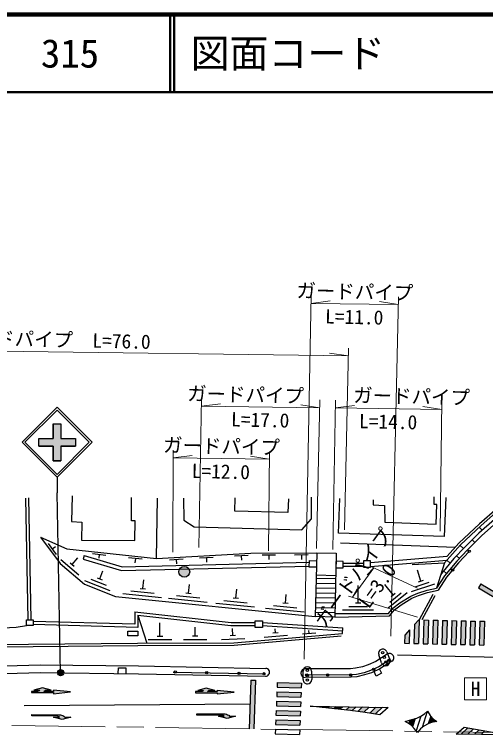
# Model space of a CAD drawing. Units: millimetres at full size, sheet at 1:1000; details may follow other scales. Extents: x 40000 to 680000, y 20000 to 380000.
# Drawn here: x 97740 to 158292, y 287188 to 380000 of the extents above; entities that cross this region are included whole.
import ezdxf
from ezdxf.enums import TextEntityAlignment as Align

# ---------------------------------------------------------------- set-up
doc = ezdxf.new("R2010")
doc.units = ezdxf.units.MM
doc.header["$LTSCALE"] = 1000
doc.linetypes.add('CHAIN', pattern=[18.5, 12, -1.5, 3.5, -1.5])
for name, color, linetype, lineweight in [('M-BGD', 7, 'Continuous', 25), ('M-BGD-HTXT', 7, 'Continuous', 13), ('M-BMK', 2, 'CHAIN', 13), ('M-STR-HTXT', 7, 'Continuous', 13), ('M-STR-STRC', 7, 'Continuous', 25), ('M-TTL', 2, 'Continuous', 140), ('M-TTL-LINE', 7, 'Continuous', 50)]:
    doc.layers.add(name, color=color, linetype=linetype, lineweight=lineweight)
doc.layers.add('M-TTL-TXT', color=7, linetype='Continuous')
doc.styles.add('ＭＳ ゴシック', font='')
doc.styles.get('ＭＳ ゴシック').set_extended_font_data('MS Gothic')

msp = doc.modelspace()

# ---------------------------------------------------------------- hatches: boundary and pattern name
at = {"layer": 'M-BGD'}
msp.add_hatch(color=256, dxfattribs=at).paths.add_polyline_path([(120269, 308365, -1), (118869, 308365, -0.41421), (119569, 309065, -0.41421)])
h = msp.add_hatch(dxfattribs=at)
h.set_pattern_fill('USER', color=256, style=0, pattern_type=2)
h.set_pattern_definition([(359, (136409, 302543), (10.91, 624.905), [])])
h.paths.add_polyline_path([(136409, 302602), (138908, 302543), (139034, 307907), (136535, 307965)])
at = {"layer": 'M-STR-STRC'}
for points in [[(102718, 322647), (103718, 322647), (103719, 324507), (105578, 324507), (105578, 325507), (103719, 325507), (103719, 327367), (102719, 327367), (102719, 325508), (100858, 325508), (100858, 324508), (102719, 324508)], [(157686, 306800), (157381, 306284), (160457, 304469), (160796, 304965)], [(149773, 302184), (149709, 302185), (149151, 301582), (149064, 299146), (149664, 299132)], [(150973, 302157), (150373, 302170), (150264, 299119), (150864, 299106)], [(152173, 302131), (151573, 302144), (151464, 299093), (152064, 299079)], [(153373, 302104), (152773, 302117), (152664, 299066), (153264, 299053)], [(154573, 302078), (153973, 302091), (153863, 299040), (154463, 299026)], [(155772, 302051), (155173, 302064), (155063, 299013), (155663, 299000)], [(156972, 302025), (156372, 302038), (156263, 298987), (156863, 298973)], [(158172, 301998), (157572, 302011), (157463, 298960), (158063, 298947)], [(148527, 300906), (147902, 300230), (147864, 299172), (148464, 299159)], [(103330, 295177, -1), (104005, 295606, -1)], [(127896, 288176), (128496, 288167), (128737, 294423), (128137, 294446)], [(102742, 293143), (102742, 292994), (101501, 292993), (101628, 293084), (101692, 293143), (102442, 293144), (101342, 293443), (100242, 293144), (100992, 293143), (100901, 293074), (100799, 293024), (100687, 292998), (100616, 292994), (99942, 292994), (99942, 292844), (102742, 292844), (102742, 292693), (104942, 292918)], [(123793, 293109), (123793, 292960), (122552, 292959), (122679, 293050), (122743, 293109), (123493, 293110), (122393, 293410), (121293, 293110), (122043, 293110), (121952, 293040), (121850, 292991), (121739, 292964), (121667, 292960), (120993, 292960), (120993, 292810), (123793, 292810), (123794, 292660), (125993, 292885)], [(134609, 293466), (134632, 294066), (131519, 294144), (131496, 293544)], [(134586, 292866), (131472, 292944), (131449, 292345), (134563, 292267)], [(134540, 291667), (131426, 291745), (131403, 291145), (134517, 291067)], [(134494, 290468), (131380, 290546), (131357, 289946), (134470, 289868)], [(138015, 290839), (138233, 291049), (137381, 291061), (137238, 290923)], [(139569, 290670), (139938, 291025), (139085, 291037), (138792, 290754)], [(141122, 290499), (141642, 291000), (140790, 291012), (140346, 290585), (140913, 290524)], [(143347, 290976), (142495, 290988), (141892, 290407), (142662, 290316)], [(145051, 290952), (144199, 290964), (143411, 290205), (144154, 290087)], [(103523, 289684), (102773, 289691), (103870, 289381), (104973, 289672), (104223, 289678), (104208, 289691), (104087, 289793), (103955, 289874), (103809, 289933), (103657, 289971), (103501, 289984), (99975, 290015), (99974, 289865), (103149, 289838), (103220, 289832), (103331, 289805), (103434, 289755)], [(124712, 289804), (123962, 289802), (125063, 289505), (126162, 289807), (125413, 289805), (125397, 289819), (125275, 289919), (125142, 289998), (124995, 290056), (124843, 290092), (124687, 290103), (121161, 290094), (121162, 289944), (124337, 289953), (124408, 289948), (124519, 289923), (124622, 289873)], [(151587, 289438), (151241, 289821), (150929, 288833), (151341, 288984), (151623, 289036), (151718, 289338)], [(134447, 289269), (131334, 289347), (131311, 288747), (134424, 288669)], [(149252, 289499), (148803, 289373), (148561, 289301), (148423, 288864), (148792, 288595), (148921, 288448)], [(156729, 288196), (155998, 288324), (155147, 287505), (156000, 287494)], [(157461, 288067), (156854, 287482), (157707, 287471), (158192, 287939)]]:
    msp.add_hatch(color=256, dxfattribs=at).paths.add_polyline_path(points)
h = msp.add_hatch(color=256, dxfattribs=at)
edge = h.paths.add_edge_path()
edge.add_line((131287, 288126), (131287, 288147))
h = msp.add_hatch(color=256, dxfattribs=at)
edge = h.paths.add_edge_path()
edge.add_line((149412, 287861), (149378, 287903))

# ---------------------------------------------------------------- linework, layer by layer
at = {"layer": 'M-BGD'}
for p, q in [((99505, 302197), (99186, 317841)), ((99905, 302197), (99586, 317849)), ((116008, 310065), (116126, 317836)), ((157859, 313715), (157491, 314106)), ((102063, 311999), (103105, 310594)), ((139637, 312079), (154412, 311538)), ((156572, 312493), (156922, 312136)), ((102584, 311296), (103036, 311631)), ((155444, 311370), (155009, 311758)), ((105156, 309303), (105886, 310159)), ((106714, 310454), (106572, 309974)), ((109506, 310477), (107765, 310664)), ((108635, 310570), (108587, 310115)), ((114157, 309980), (112417, 310166)), ((113287, 310073), (113227, 309514)), ((123279, 310208), (121532, 310106)), ((122405, 310157), (122438, 309595)), ((127764, 310470), (126017, 310368)), ((126891, 310419), (126923, 309857)), ((131310, 310505), (129560, 310497)), ((130435, 310501), (130438, 309939)), ((135489, 310524), (133739, 310516)), ((134614, 310520), (134616, 309957)), ((136602, 310810), (136409, 302602)), ((143517, 309565), (153361, 310357)), ((154559, 310413), (154926, 310074)), ((103723, 309934), (106005, 307987)), ((104890, 309530), (105422, 309076)), ((119410, 309982), (117663, 309880)), ((118537, 309931), (118570, 309369)), ((139989, 309481), (142594, 309486)), ((139990, 309081), (142595, 309086)), ((143518, 309064), (153308, 309853)), ((148857, 309295), (153025, 309536)), ((153025, 309536), (151997, 306261)), ((153308, 309853), (153749, 309484)), ((108696, 307446), (109107, 308494)), ((149987, 307166), (149526, 308586)), ((152897, 308467), (153280, 308146)), ((106738, 307247), (109997, 305970)), ((107554, 307411), (109509, 306644)), ((108370, 307574), (109022, 307319)), ((114238, 306202), (114352, 307321)), ((136535, 307965), (139034, 307907)), ((149655, 307058), (150320, 307274)), ((120121, 305607), (120234, 306726)), ((141914, 304361), (141913, 306611)), ((146422, 305411), (145359, 306722)), ((148768, 305823), (151763, 306797)), ((149228, 306446), (151025, 307030)), ((111660, 305558), (116635, 305055)), ((112701, 305905), (115685, 305603)), ((113890, 306237), (114587, 306167)), ((119772, 305642), (120469, 305572)), ((126194, 304992), (126307, 306112)), ((132571, 304347), (132684, 305466)), ((145765, 303720), (148212, 305704)), ((145971, 304466), (147439, 305657)), ((146150, 305190), (146693, 305631)), ((151511, 305428), (149775, 302183)), ((117543, 304963), (122517, 304460)), ((118583, 305310), (121568, 305008)), ((124656, 304696), (127641, 304394)), ((125846, 305027), (126542, 304957)), ((151776, 305286), (150111, 302176)), ((123616, 304348), (128591, 303845)), ((129993, 303703), (134968, 303200)), ((131033, 304050), (134018, 303748)), ((132223, 304382), (132919, 304312)), ((140714, 303911), (143114, 303912)), ((141564, 304361), (142264, 304361)), ((113217, 303221), (113208, 301620)), ((113614, 302775), (113606, 301210)), ((113614, 302775), (114744, 299192)), ((138908, 302543), (145939, 302713)), ((139058, 303010), (145804, 303013)), ((139906, 303461), (143906, 303462)), ((113208, 301620), (100136, 301972)), ((116446, 300100), (116438, 301787)), ((129613, 301850), (139964, 301160)), ((113606, 301210), (100136, 301572)), ((120975, 300122), (120970, 301247)), ((125814, 300184), (125770, 301087)), ((129587, 301450), (139937, 300761)), ((131285, 300536), (131243, 301022)), ((135620, 300457), (135589, 300828)), ((139916, 300447), (139964, 301160)), ((116096, 300098), (116796, 300102)), ((120625, 300120), (121325, 300124)), ((124338, 299661), (127335, 299808)), ((125465, 300167), (126164, 300201)), ((129829, 299959), (132818, 300216)), ((130936, 300506), (131634, 300566)), ((134749, 300382), (136492, 300532)), ((114948, 299643), (117948, 299657)), ((119478, 299665), (122478, 299679)), ((118159, 295478), (130021, 295246))]:
    msp.add_line(p, q, dxfattribs=at)
for points in [[(163976, 318463), (161115, 316487), (159427, 315103), (157445, 313350), (155611, 311551), (154228, 310056), (152618, 308134), (152554, 308035)], [(162348, 318427), (159778, 316508), (157516, 314542), (154867, 312049), (153361, 310357)], [(105176, 318112), (105065, 314808), (106383, 314734), (106365, 312433), (113218, 312396), (113255, 314920), (112764, 314917), (112794, 317910)], [(119457, 317826), (119499, 315013), (120837, 314164), (134685, 313778), (135917, 315177), (135926, 317955)], [(132948, 317759), (132877, 315989), (126063, 316144), (126105, 317885)], [(153171, 317898), (152959, 312910), (139382, 313317), (139541, 317774)], [(143843, 317598), (143836, 316963), (145315, 316890), (145342, 314751), (151946, 314497), (152009, 316999), (151665, 317015), (151674, 318005)], [(164260, 318051), (161416, 316088), (159751, 314723), (157786, 312984), (155970, 311202), (154604, 309725), (153021, 307836), (151997, 306261)], [(162528, 318187), (159967, 316275), (157717, 314319), (155082, 311840), (153025, 309536)], [(101101, 312824), (104464, 311299), (116008, 310065), (128116, 310772), (136602, 310810)], [(101101, 312824), (103615, 309434), (106754, 306758), (110726, 305200), (136409, 302602)], [(156185, 310993), (154829, 309527), (153263, 307658), (152181, 305993)], [(106714, 310454), (111585, 309018), (135651, 309598)], [(136602, 310810), (139101, 310751), (138908, 302543), (136409, 302602)], [(106572, 309974), (111519, 308516), (135639, 309098)], [(145804, 303013), (146390, 303674), (147272, 304362), (148689, 305227), (149571, 305611), (150766, 305999), (151997, 306261)], [(145939, 302713), (146596, 303455), (147443, 304115), (148827, 304960), (149678, 305330), (150843, 305709), (152181, 305993)], [(113217, 303221), (125578, 301858), (128691, 301854)], [(113614, 302775), (125555, 301458), (128691, 301454)], [(66818, 298760), (66820, 298974), (78894, 300310), (97950, 301228), (99270, 301473)], [(64200, 298436), (113578, 298886), (125966, 298946), (139745, 300131)], [(66818, 298760), (113576, 299186), (125953, 299246), (139916, 300447)], [(145646, 297789), (144196, 296851), (143219, 296414), (142458, 296164), (141580, 295973), (140949, 295907), (135096, 295893)], [(146080, 297117), (144579, 296146), (143508, 295667), (142669, 295391), (141706, 295182), (140992, 295107), (135098, 295093)], [(60462, 295681), (74910, 295907), (89203, 296082), (101057, 296424), (113700, 296266), (130034, 295945)], [(146243, 296865), (144723, 295881), (143616, 295387), (142748, 295101), (141754, 294885), (141008, 294807), (135099, 294793)], [(60452, 294681), (74924, 294907), (89223, 295082), (101065, 295424), (113684, 295266), (130015, 294946)], [(111067, 295299), (111098, 296035), (112064, 296004), (112055, 295286)], [(144662, 295854), (144919, 295314), (144237, 294967), (143978, 295548)]]:
    msp.add_lwpolyline(points, dxfattribs=at)
for points in [[(135655, 309806), (136578, 309785), (136558, 308938), (135636, 308960)], [(140000, 309704), (139077, 309726), (139057, 308879), (139980, 308857)], [(143516, 309794), (142594, 309792), (142595, 308945), (143518, 308947)], [(99270, 302197), (100136, 302197), (100136, 301473), (99270, 301473)], [(128691, 302050), (129613, 302050), (129613, 301203), (128691, 301203)], [(112319, 300752), (113613, 300752), (113613, 300140), (112319, 300140)]]:
    msp.add_lwpolyline(points, close=True, dxfattribs=at)
for centre, radius in [((156185, 310993), 150), ((119569, 308365), 700), ((154046, 308592), 150), ((145882, 296989), 150), ((118399, 295473), 150), ((122454, 295394), 150), ((126607, 295312), 150), ((129808, 295250), 150), ((135301, 295093), 150), ((137990, 295100), 150), ((140936, 295107), 150), ((143898, 295842), 150)]:
    msp.add_circle(centre, radius, dxfattribs=at)
for centre, radius, start, end in [((145945, 297327), 550, 302.90636, 122.90636), ((130025, 295446), 500, 268.87744, 88.87744), ((135098, 295343), 550, 90.14191, 270.14191)]:
    msp.add_arc(centre, radius, start, end, dxfattribs=at)
at = {"layer": 'M-BGD-HTXT'}
msp.add_lwpolyline([(155599, 294723), (158411, 294723), (158411, 291910), (155599, 291910)], close=True, dxfattribs=at)
at = {"layer": 'M-BMK'}
msp.add_lwpolyline([(60395, 289164), (160405, 287700), (260724, 286115), (360773, 284930), (398553, 284482), (423964, 284158), (442241, 283968), (454161, 283942), (461760, 284124), (470355, 284571), (481325, 285508), (489458, 286539), (497826, 288085), (504529, 289691), (514706, 292601), (525354, 296246), (535314, 300498), (543085, 304220), (550475, 308228), (557884, 312588)], dxfattribs=at)
at = {"layer": 'M-STR-HTXT'}
for p, q in [((135882, 343869), (134983, 297118)), ((146098, 300087), (147090, 343714)), ((135863, 342869), (138298, 343177)), ((135863, 342869), (147068, 342714)), ((147068, 342714), (144642, 343089)), ((64789, 337151), (140674, 336102)), ((140155, 313766), (140697, 337102)), ((140674, 336102), (138248, 336477)), ((121448, 311485), (121802, 330662)), ((136543, 311366), (136999, 330452)), ((139009, 330424), (138671, 311249)), ((121784, 329662), (124219, 329970)), ((121784, 329662), (136975, 329452)), ((136975, 329452), (134549, 329828)), ((138991, 329424), (141427, 329733)), ((152652, 329236), (150226, 329611)), ((152461, 313585), (152664, 330236)), ((138991, 329424), (152652, 329236)), ((118097, 310904), (118141, 324012)), ((118138, 323012), (120574, 323320)), ((118138, 323012), (130500, 322841)), ((130500, 322841), (128074, 323217)), ((130511, 323841), (130374, 311040)), ((149558, 306276), (143475, 309091)), ((141199, 305092), (143938, 308877)), ((143938, 308877), (143087, 307993)), ((141199, 305092), (141773, 306177)), ((149541, 302545), (140694, 305246))]:
    msp.add_line(p, q, dxfattribs=at)
at = {"layer": 'M-STR-STRC'}
for p, q in [((98718, 325008), (103218, 329508)), ((107718, 325007), (103218, 329508)), ((99071, 325008), (103218, 329154)), ((107365, 325007), (103218, 329154)), ((102719, 327367), (103719, 327367)), ((102719, 327367), (102719, 325508)), ((103719, 327367), (103719, 325507)), ((98718, 325008), (103218, 320507)), ((99071, 325008), (103218, 320861)), ((100858, 325508), (102719, 325508)), ((103218, 320861), (107365, 325007)), ((103218, 320507), (107718, 325007)), ((103719, 325507), (105578, 325507)), ((100858, 324508), (102719, 324508)), ((102719, 324508), (102718, 322647)), ((103719, 324507), (103718, 322647)), ((103719, 324507), (105578, 324507)), ((102718, 322647), (103718, 322647)), ((103218, 320507), (103218, 318507)), ((103667, 295391), (103218, 318507)), ((157686, 306800), (157381, 306284)), ((157381, 306284), (160457, 304469)), ((157686, 306800), (160796, 304965)), ((149709, 302185), (149151, 301582)), ((149773, 302184), (149664, 299132)), ((149709, 302185), (149773, 302184)), ((150373, 302170), (150264, 299119)), ((150373, 302170), (150973, 302157)), ((150973, 302157), (150864, 299106)), ((151573, 302144), (151464, 299093)), ((151573, 302144), (152173, 302131)), ((152173, 302131), (152064, 299079)), ((152773, 302117), (152664, 299066)), ((152773, 302117), (153373, 302104)), ((153373, 302104), (153264, 299053)), ((153973, 302091), (153863, 299040)), ((153973, 302091), (154573, 302078)), ((154573, 302078), (154463, 299026)), ((155173, 302064), (155063, 299013)), ((155173, 302064), (155772, 302051)), ((155772, 302051), (155663, 299000)), ((156372, 302038), (156263, 298987)), ((156372, 302038), (156972, 302025)), ((156972, 302025), (156863, 298973)), ((157572, 302011), (157463, 298960)), ((157572, 302011), (158172, 301998)), ((158172, 301998), (158063, 298947)), ((148527, 300906), (147902, 300230)), ((148527, 300906), (148464, 299159)), ((149151, 301582), (149064, 299146)), ((147902, 300230), (147864, 299172)), ((147864, 299172), (148464, 299159)), ((149064, 299146), (149664, 299132)), ((150264, 299119), (150864, 299106)), ((151464, 299093), (152064, 299079)), ((152664, 299066), (153264, 299053)), ((153863, 299040), (154463, 299026)), ((155063, 299013), (155663, 299000)), ((156263, 298987), (156863, 298973)), ((157463, 298960), (158063, 298947)), ((145598, 298065), (145969, 297029)), ((144933, 296658), (144562, 297694)), ((146966, 297671), (159946, 297384)), ((134846, 294501), (134838, 295601)), ((135938, 295608), (135946, 294508)), ((128137, 294446), (127896, 288176)), ((128137, 294446), (128737, 294423)), ((128737, 294423), (128496, 288167)), ((101342, 293443), (100242, 293144)), ((102442, 293144), (101342, 293443)), ((122393, 293410), (121293, 293110)), ((123493, 293110), (122393, 293410)), ((131519, 294144), (131496, 293544)), ((131496, 293544), (134609, 293466)), ((131519, 294144), (134632, 294066)), ((134632, 294066), (134609, 293466)), ((100616, 292994), (99942, 292994)), ((99942, 292994), (99942, 292844)), ((99942, 292844), (102742, 292844)), ((100242, 293144), (100992, 293143)), ((100687, 292998), (100616, 292994)), ((100799, 293024), (100687, 292998)), ((100901, 293074), (100799, 293024)), ((100992, 293143), (100901, 293074)), ((101501, 292993), (101628, 293084)), ((102742, 292994), (101501, 292993)), ((101628, 293084), (101692, 293143)), ((101692, 293143), (102442, 293144)), ((104942, 292918), (102742, 293143)), ((102742, 293143), (102742, 292994)), ((102742, 292693), (104942, 292918)), ((102742, 292844), (102742, 292693)), ((121667, 292960), (120993, 292960)), ((120993, 292960), (120993, 292810)), ((120993, 292810), (123793, 292810)), ((121293, 293110), (122043, 293110)), ((121739, 292964), (121667, 292960)), ((121850, 292991), (121739, 292964)), ((121952, 293040), (121850, 292991)), ((122043, 293110), (121952, 293040)), ((122552, 292959), (122679, 293050)), ((123793, 292960), (122552, 292959)), ((122679, 293050), (122743, 293109)), ((122743, 293109), (123493, 293110)), ((125993, 292885), (123793, 293109)), ((123793, 293109), (123793, 292960)), ((123793, 292810), (123794, 292660)), ((123794, 292660), (125993, 292885)), ((131472, 292944), (131449, 292345)), ((131472, 292944), (134586, 292866)), ((134586, 292866), (134563, 292267)), ((131426, 291745), (131403, 291145)), ((131426, 291745), (134540, 291667)), ((131449, 292345), (134563, 292267)), ((134540, 291667), (134517, 291067)), ((128019, 291371), (98987, 291143)), ((131380, 290546), (131357, 289946)), ((131380, 290546), (134494, 290468)), ((131403, 291145), (134517, 291067)), ((137381, 291061), (137238, 290923)), ((138233, 291049), (138015, 290839)), ((139085, 291037), (138792, 290754)), ((139938, 291025), (139569, 290670)), ((140790, 291012), (140346, 290585)), ((141642, 291000), (141122, 290499)), ((142495, 290988), (141892, 290407)), ((143347, 290976), (142662, 290316)), ((144199, 290964), (143411, 290205)), ((145051, 290952), (144154, 290087)), ((99974, 289865), (99975, 290015)), ((103149, 289838), (99974, 289865)), ((99975, 290015), (103501, 289984)), ((103870, 289381), (102773, 289691)), ((102773, 289691), (103523, 289684)), ((103220, 289832), (103149, 289838)), ((103331, 289805), (103220, 289832)), ((103434, 289755), (103331, 289805)), ((103523, 289684), (103434, 289755)), ((103501, 289984), (103657, 289971)), ((103657, 289971), (103809, 289933)), ((103809, 289933), (103955, 289874)), ((104973, 289672), (103870, 289381)), ((103955, 289874), (104087, 289793)), ((104087, 289793), (104208, 289691)), ((104208, 289691), (104223, 289678)), ((104223, 289678), (104973, 289672)), ((121161, 290094), (124687, 290103)), ((121162, 289944), (121161, 290094)), ((124337, 289953), (121162, 289944)), ((123962, 289802), (124712, 289804)), ((125063, 289505), (123962, 289802)), ((124408, 289948), (124337, 289953)), ((124519, 289923), (124408, 289948)), ((124622, 289873), (124519, 289923)), ((124712, 289804), (124622, 289873)), ((124687, 290103), (124843, 290092)), ((124843, 290092), (124995, 290056)), ((124995, 290056), (125142, 289998)), ((126162, 289807), (125063, 289505)), ((125142, 289998), (125275, 289919)), ((125275, 289919), (125397, 289819)), ((125397, 289819), (125413, 289805)), ((125413, 289805), (126162, 289807)), ((131357, 289946), (134470, 289868)), ((134494, 290468), (134470, 289868)), ((149980, 289815), (149378, 287903)), ((150797, 290410), (150152, 288363)), ((151241, 289821), (150929, 288833)), ((131334, 289347), (131311, 288747)), ((131311, 288747), (134424, 288669)), ((131334, 289347), (134447, 289269)), ((134447, 289269), (134424, 288669)), ((148561, 289301), (148423, 288864)), ((149252, 289499), (148921, 288448)), ((151718, 289338), (151623, 289036)), ((131287, 288147), (131264, 287548)), ((131287, 288147), (134401, 288069)), ((134401, 288069), (134378, 287470)), ((155998, 288324), (155147, 287505)), ((156729, 288196), (156000, 287494)), ((157461, 288067), (156854, 287482)), ((158192, 287939), (157707, 287471)), ((131264, 287548), (134378, 287470))]:
    msp.add_line(p, q, dxfattribs=at)
for points in [[(100858, 325508), (102719, 325508), (102719, 327367), (103719, 327367), (103719, 325507), (105578, 325507), (105578, 324507), (103719, 324507), (103718, 322647), (102718, 322647), (102719, 324508), (100858, 324508)], [(135759, 291084), (145785, 290941), (144721, 289998), (142834, 290296), (140913, 290524)], [(150839, 290446), (151168, 289902), (151587, 289438), (152018, 289110), (151341, 288984), (150900, 288822), (150360, 288526), (149924, 288183), (149523, 287725), (149117, 288224), (148792, 288595), (148362, 288909), (147961, 289123), (148803, 289373), (149465, 289559), (149971, 289808), (150464, 290127)], [(155545, 288404), (161103, 287427), (154516, 287513)]]:
    msp.add_lwpolyline(points, close=True, dxfattribs=at)
for centre, radius in [((145061, 297951), 150), ((145270, 297367), 150), ((145478, 296784), 150), ((103667, 295391), 400), ((135394, 295679), 150), ((135398, 295059), 150), ((135402, 294439), 150)]:
    msp.add_circle(centre, radius, dxfattribs=at)
for centre, start, end in [((145080, 297879), 109.69446, 199.69446), ((145080, 297879), 19.69446, 109.69446), ((145451, 296844), 289.69446, 19.69446), ((135388, 295604), 90.38994, 180.38994), ((135388, 295604), 0.38994, 90.38994), ((145451, 296844), 199.69446, 289.69446), ((135396, 294504), 180.38994, 270.38994), ((135396, 294504), 270.38994, 0.38994)]:
    msp.add_arc(centre, 550, start, end, dxfattribs=at)
at = {"layer": 'M-TTL'}
msp.add_line((680000, 380000), (40000, 380000), dxfattribs=at)
at = {"layer": 'M-TTL-LINE'}
for p, q in [((117750, 380000), (117750, 370000)), ((118250, 380000), (118250, 370000)), ((40000, 370000), (680000, 370000))]:
    msp.add_line(p, q, dxfattribs=at)

# ---------------------------------------------------------------- texts
at = {"layer": 'M-BGD-HTXT', "style": 'ＭＳ ゴシック'}
msp.add_text('H', height=1833, dxfattribs=at).set_placement((157005, 293317), align=Align.MIDDLE_CENTER)
at = {"layer": 'M-STR-HTXT', "style": 'ＭＳ ゴシック'}
for s, rotation, p in [('ガードパイプ', 358.697, (141458, 342906)), ('L=11.0', 358.697, (141384, 339658)), ('ガードパイプ\u3000L=76.0', 358.697, (102724, 336741)), ('ガードパイプ', 358.697, (127414, 329672)), ('ガードパイプ', 358.697, (148752, 329445)), ('L=17.0', 358.697, (129298, 326424)), ('L=14.0', 358.697, (145741, 326197)), ('ガードパイプ', 358.697, (124312, 323042)), ('L=12.0', 358.697, (124238, 319794)), ('ガードパイプ', 54.119, (142472, 306733)), ('L=3.0', 54.119, (145560, 305723))]:
    msp.add_text(s, height=1833, rotation=rotation, dxfattribs=at).set_placement(p, align=Align.BOTTOM_CENTER)
at = {"layer": 'M-TTL-TXT', "style": 'ＭＳ ゴシック'}
for s, p in [('図面コード', (120380, 375000)), ('315', (101142, 375000))]:
    msp.add_text(s, height=3666, dxfattribs=at).set_placement(p, align=Align.MIDDLE_LEFT)

doc.saveas('drawing.dxf')
